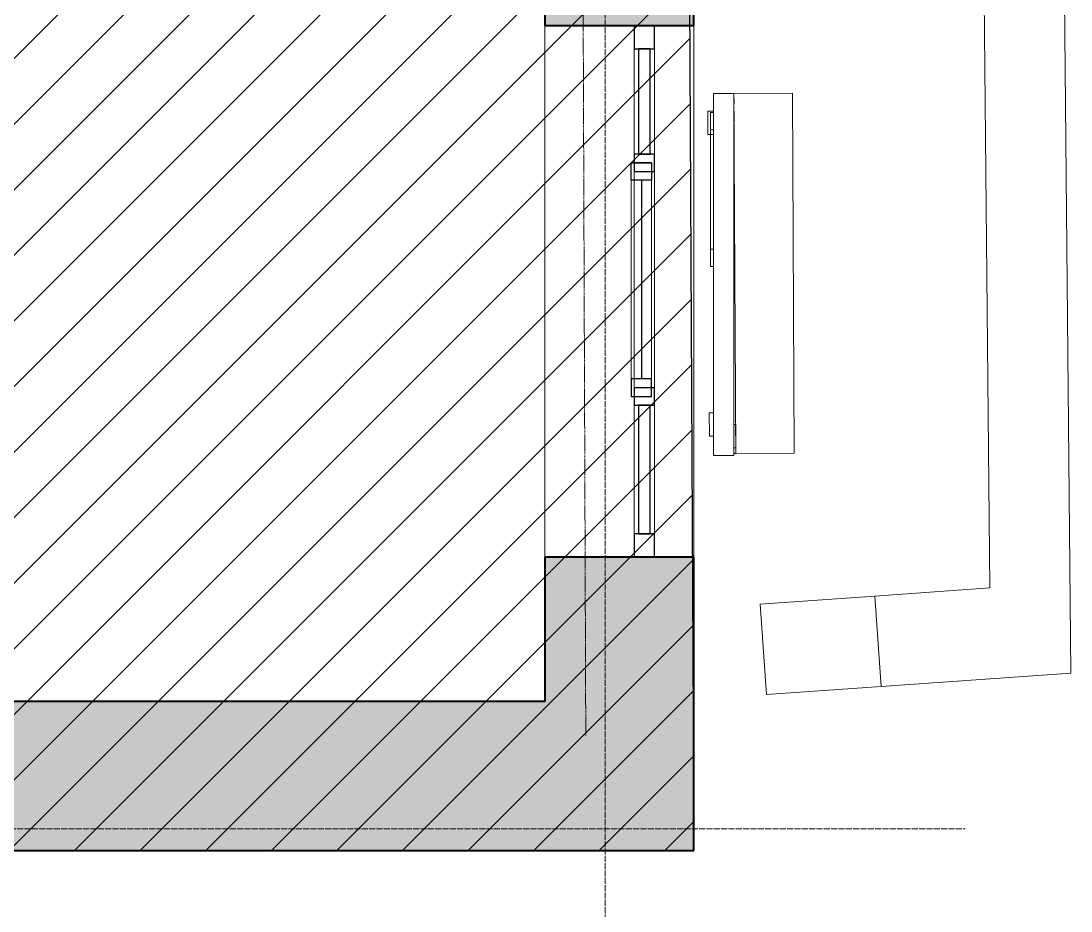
# Model space of a CAD drawing. Header units: millimetres. Extents: x -11886 to 379896, y -8130 to 47743.
# Drawn here: x 53910 to 57505, y 8325 to 11372 of the extents above; entities that cross this region are included whole.
import ezdxf

# ---------------------------------------------------------------- set-up
doc = ezdxf.new("R2010")
doc.units = ezdxf.units.MM
for name, pattern in [('ADSK_Линия сетки', [25, 20, -2.5, 0, -2.5]), ('ADSK_Сверху', [4.5, 3, -1.5]), ('ADSK_Снесено', [4.5, 3, -1.5])]:
    doc.linetypes.add(name, pattern=pattern)
for name, color, linetype, lineweight, true_color in [('_ Окна', 5, 'Continuous', 30, 0x0000ff), ('Витраж', 5, 'Continuous', 18, 0x0000ff), ('Линии', 7, 'Continuous', 9, 0x00a600), ('Окна', 5, 'Continuous', 18, 0x0000ff), ('Панели витража', 5, 'Continuous', 18, 0x0000ff), ('Стены наружные', 1, 'ADSK_Снесено', 18, 0xff0000)]:
    doc.layers.add(name, color=color, linetype=linetype, lineweight=lineweight, true_color=true_color)
doc.layers.add('Оси', color=7, linetype='Continuous', lineweight=9)
doc.layers.add('Перекрытие', color=7, linetype='Continuous', lineweight=18)

# ---------------------------------------------------------------- blocks, each defined once
blk = doc.blocks.new('Прямоугольный импост - 70х20_60мм-1425182-01 План 1-го этажа маркировочный')
at = {"layer": 'Витраж', "color": 161, "linetype": 'ADSK_Сверху', "true_color": 0xaaaaff}
for p, q in [((55919.5, 22524.5), (55919.6, 22494.5)), ((55989.5, 22524.8), (55989.6, 22494.8)), ((55921.5, 22054.5), (55921.9, 21974.5)), ((55991.5, 22054.8), (55991.9, 21974.8)), ((55921.9, 21974.5), (55991.9, 21974.8))]:
    blk.add_line(p, q, dxfattribs=at)
blk = doc.blocks.new('Прямоугольный импост - 70х20_60мм-1424706-01 План 1-го этажа маркировочный')
at = {"layer": 'Витраж', "color": 161, "linetype": 'ADSK_Сверху', "true_color": 0xaaaaff}
for p, q in [((-80, 35), (0, 35)), ((0, 35), (0, -35)), ((0, -35), (-80, -35))]:
    blk.add_line(p, q, dxfattribs=at)
blk = doc.blocks.new('Прямоугольный импост - 70х20_60мм-1424707-01 План 1-го этажа маркировочный')
at = {"layer": 'Витраж', "color": 161, "linetype": 'ADSK_Сверху', "true_color": 0xaaaaff}
for p, q in [((0, 35), (-80, 35)), ((0, -35), (0, 35)), ((-80, -35), (0, -35))]:
    blk.add_line(p, q, dxfattribs=at)
blk = doc.blocks.new('Прямоугольный импост - 70х20_60мм-1225850-01 План 1-го этажа маркировочный')
at = {"layer": 'Витраж', "color": 161, "linetype": 'ADSK_Сверху', "true_color": 0xaaaaff}
for p, q in [((-6143.8, 27276.3), (-6143.8, 27306.3)), ((-6073.8, 27276.3), (-6073.8, 27306.3)), ((-6143.8, 26506.3), (-6143.8, 26536.3)), ((-6073.8, 26506.3), (-6073.8, 26536.3))]:
    blk.add_line(p, q, dxfattribs=at)
blk = doc.blocks.new('Прямоугольный импост - 70х20_60мм-1225113-01 План 1-го этажа маркировочный')
at = {"layer": 'Витраж', "color": 161, "linetype": 'ADSK_Сверху', "true_color": 0xaaaaff}
for p, q in [((-6006, 10091.9), (-6006, 10121.9)), ((-5936, 10091.9), (-5936, 10121.9)), ((-6006, 9651.9), (-6006, 9731.9)), ((-5936, 9651.9), (-5936, 9731.9)), ((-6006, 9651.9), (-5936, 9651.9))]:
    blk.add_line(p, q, dxfattribs=at)
blk = doc.blocks.new('Прямоугольный импост - 70х60мм-1424704-01 План 1-го этажа маркировочный')
at = {"layer": 'Витраж', "color": 161, "linetype": 'ADSK_Сверху', "true_color": 0xaaaaff}
for p, q in [((-30, 35), (30, 35)), ((30, -35), (-30, -35))]:
    blk.add_line(p, q, dxfattribs=at)
blk = doc.blocks.new('Прямоугольный импост - 70х60мм-1425184-01 План 1-го этажа маркировочный')
at = {"layer": 'Витраж', "color": 161, "linetype": 'ADSK_Сверху', "true_color": 0xaaaaff}
for p, q in [((55989.6, 22494.8), (55919.6, 22494.5)), ((55919.6, 22494.5), (55921.5, 22054.5)), ((55989.6, 22494.8), (55991.5, 22054.8)), ((55921.5, 22054.5), (55991.5, 22054.8))]:
    blk.add_line(p, q, dxfattribs=at)
blk = doc.blocks.new('Прямоугольный импост - 70х60мм-1225009-01 План 1-го этажа маркировочный')
at = {"layer": 'Витраж', "color": 161, "linetype": 'ADSK_Сверху', "true_color": 0xaaaaff}
for p, q in [((-5936, 11391.9), (-6006, 11391.9)), ((-6006, 11031.9), (-6006, 11391.9)), ((-5936, 11031.9), (-5936, 11391.9)), ((-6006, 11031.9), (-5936, 11031.9))]:
    blk.add_line(p, q, dxfattribs=at)
blk = doc.blocks.new('Прямоугольный импост - 70х60мм-1229542-01 План 1-го этажа маркировочный')
at = {"layer": 'Витраж', "color": 161, "linetype": 'ADSK_Сверху', "true_color": 0xaaaaff}
for p, q in [((3808.5, 35377.6), (3738.5, 35377.6)), ((3738.5, 35377.6), (3738.5, 34637.6)), ((3808.5, 35377.6), (3808.5, 34637.6)), ((3738.5, 34637.6), (3808.5, 34637.6))]:
    blk.add_line(p, q, dxfattribs=at)
blk = doc.blocks.new('AC_Окно_1Створка - 1233х1274h-807691-01 План 1-го этажа маркировочный')
at = {"layer": 'Линии', "color": 8, "lineweight": 18, "true_color": 0x808080}
for p, q in [((-514.6, -195.7), (-594.6, -195.7)), ((-594.6, -195.7), (-594.6, -210)), ((-514.6, -210.4), (-514.6, -195.7)), ((438.4, -215), (438.4, -195.7)), ((438.4, -195.7), (518.4, -195.7)), ((518.4, -195.7), (518.4, -215.4)), ((-654.6, -285.7), (-654.6, -279.7)), ((-654.6, -285.7), (-619.6, -285.7)), ((578.4, -285.7), (-654.6, -285.7)), ((-654.6, -285.7), (-654.6, -485.7)), ((-634.6, -279.8), (-634.6, -285.7)), ((-634.6, -285.7), (-554.6, -285.7)), ((-554.6, -285.7), (-554.6, -280.2)), ((558.4, -285.7), (478.4, -285.7)), ((578.4, -285.7), (543.4, -285.7)), ((578.4, -485.7), (578.4, -285.7)), ((-654.6, -485.7), (578.4, -485.7))]:
    blk.add_line(p, q, dxfattribs=at)
blk = doc.blocks.new('Системная панель - _AR_Стекло_40мм_привязка по центру-V197-01 План 1-го этажа маркировочный')
at = {"layer": 'Панели витража', "lineweight": 30}
for p, q in [((180, 20), (-180, 20)), ((-180, 20), (-180, -20)), ((180, -20), (180, 20)), ((-180, -20), (180, -20))]:
    blk.add_line(p, q, dxfattribs=at)
blk = doc.blocks.new('Прямоугольный импост - 70х20_60мм-V198-01 План 1-го этажа маркировочный')
at = {"layer": 'Витраж', "lineweight": 30}
for p, q in [((-80, 35), (0, 35)), ((-80, -35), (-80, 35)), ((0, 35), (0, -35)), ((0, -35), (-80, -35))]:
    blk.add_line(p, q, dxfattribs=at)
blk = doc.blocks.new('Прямоугольный импост - 70х20_60мм-V199-01 План 1-го этажа маркировочный')
at = {"layer": 'Витраж', "lineweight": 30}
for p, q in [((0, 35), (-80, 35)), ((-80, 35), (-80, -35)), ((0, -35), (0, 35)), ((-80, -35), (0, -35))]:
    blk.add_line(p, q, dxfattribs=at)
blk = doc.blocks.new('Системная панель - _AR_Стекло_40мм_привязка по центру-1425292-01 План 1-го этажа маркировочный')
at = {"layer": 'Панели витража', "lineweight": 30}
for p, q in [((220, 20), (-220, 20)), ((-220, 20), (-220, -20)), ((220, -20), (220, 20)), ((-220, -20), (220, -20))]:
    blk.add_line(p, q, dxfattribs=at)
blk = doc.blocks.new('Витраж-тент со смещением вовне - 60мм 30 сдвиг-1466943-01 План 1-го этажа маркировочный')
at = {"layer": '_ Окна'}
for p, q in [((-400, 25), (-400, -45)), ((-400, 25), (-340, 25)), ((-400, -45), (-400, 25)), ((-340, 25), (-340, -45)), ((400, 25), (340, 25)), ((340, 25), (340, -45)), ((400, -45), (400, 25)), ((400, -45), (400, 25)), ((-340, -10), (340, -10)), ((-340, -45), (-400, -45)), ((340, -45), (400, -45))]:
    blk.add_line(p, q, dxfattribs=at)
at = {"layer": 'Окна'}
for p, q in [((340, 25), (-340, 25)), ((-340, -45), (340, -45))]:
    blk.add_line(p, q, dxfattribs=at)
blk = doc.blocks.new('Прямоугольный импост - 70х60мм-V58-01 План 1-го этажа маркировочный')
at = {"layer": 'Витраж'}
for p, q in [((3738.5, 35437.6), (3738.5, 35797.6)), ((3808.5, 35797.6), (3808.5, 35437.6))]:
    blk.add_line(p, q, dxfattribs=at)
blk = doc.blocks.new('Прямоугольный импост - 70х60мм-V194-01 План 1-го этажа маркировочный')
at = {"layer": 'Витраж'}
for p, q in [((56008.9, 18058.5), (56008.9, 18498.5)), ((56078.9, 18498.5), (56078.9, 18058.5))]:
    blk.add_line(p, q, dxfattribs=at)
blk = doc.blocks.new('Прямоугольный импост - 70х60мм-V200-01 План 1-го этажа маркировочный')
at = {"layer": 'Витраж', "lineweight": 30}
for p, q in [((-30, 35), (30, 35)), ((-30, -35), (-30, 35)), ((30, 35), (30, -35)), ((30, -35), (-30, -35))]:
    blk.add_line(p, q, dxfattribs=at)
blk = doc.blocks.new('Прямоугольный импост - 70х60мм-V78-01 План 1-го этажа маркировочный')
at = {"layer": 'Витраж'}
for p, q in [((18590.8, 22747.1), (18590.8, 23487.1)), ((18660.8, 23487.1), (18660.8, 22747.1))]:
    blk.add_line(p, q, dxfattribs=at)
blk = doc.blocks.new('Витраж-тент со смещением вовне - 60мм 11 сдвиг-1466981-01 План 1-го этажа маркировочный')
at = {"layer": 'Линии', "color": 8, "lineweight": 18, "true_color": 0x808080}
for p, q in [((-264, -35), (-264, -45)), ((-264, -45), (-264, -35)), ((-204, -35), (-204, -45)), ((204, -35), (204, -45)), ((264, -45), (264, -35)), ((264, -45), (264, -35)), ((-204, -45), (-264, -45)), ((-204, -45), (204, -45)), ((204, -45), (264, -45))]:
    blk.add_line(p, q, dxfattribs=at)
blk = doc.blocks.new('Прямоугольный импост - 70х20_56мм-1423994-01 План 1-го этажа маркировочный')
at = {"layer": 'Линии', "color": 8, "lineweight": 18, "true_color": 0x808080}
for p, q in [((56301.2, 12247.1), (56301.2, 12867.1)), ((56371.2, 12867.1), (56371.2, 12247.1)), ((56371.2, 12247.1), (56301.2, 12247.1))]:
    blk.add_line(p, q, dxfattribs=at)
blk = doc.blocks.new('Прямоугольный импост - 70х20_56мм-1423996-01 План 1-го этажа маркировочный')
at = {"layer": 'Линии', "color": 8, "lineweight": 18, "true_color": 0x808080}
for p, q in [((56301.2, 13487.1), (56371.2, 13487.1)), ((56301.2, 12867.1), (56301.2, 13487.1)), ((56371.2, 13487.1), (56371.2, 12867.1))]:
    blk.add_line(p, q, dxfattribs=at)

msp = doc.modelspace()

# ---------------------------------------------------------------- hatches: boundary and pattern name
at = {"lineweight": 13, "true_color": 0x636466, "transparency": 33554559}
h = msp.add_hatch(dxfattribs=at)
h.set_pattern_fill('ANSI31', color=251, scale=50)
h.set_pattern_definition([(45, (0, 84876.59), (-112.2532, 112.2532), [])])
h.paths.add_polyline_path([(49933.4, 8532.3), (56213.95, 8532.3), (56032.62, 43759.21), (46033.21, 43759.21), (46033.21, 20934.06), (46719.85, 20904.57), (46719.85, 10918.4), (782.6, 10918.4), (771.13, 8529.25), (290.5, 8529.25), (290.5, 306.79), (8273, 272.02), (8273, 2186.48), (18972.64, 2186.48), (18972.64, -2732.57), (31336.4, -2732.57), (31336.4, 2185.74), (42036.93, 2106.79), (42036.93, 150.23), (49933.4, 150.23)])
at = {"layer": 'Стены наружные', "linetype": 'Continuous', "true_color": 0xc0c0c0}
h = msp.add_hatch(color=9, dxfattribs=at)
h.paths.add_polyline_path([(56213.95, 9042.3), (56213.95, 9536.31), (55703.95, 9536.31), (55703.95, 9042.3), (55830.6, 9042.3)])
h.paths.add_polyline_path([(55703.95, 11356.31), (56213.95, 11356.31), (56213.95, 13914.84), (55703.95, 13914.84), (55703.95, 13510.5)])
h.paths.add_polyline_path([(55703.95, 15734.84), (56213.95, 15734.84), (56213.95, 17978.53), (55703.95, 17978.53), (55703.95, 15737.83)])
h.paths.add_polyline_path([(56213.95, 19798.53), (56213.95, 20861.19), (55703.95, 20863.54), (55703.95, 19798.53)])
msp.add_hatch(color=9, dxfattribs=at).paths.add_polyline_path([(53439.51, 8532.3), (56213.95, 8532.3), (56213.95, 9042.3), (49933.4, 9042.3), (49933.4, 8532.3), (52324.77, 8532.3)])

# ---------------------------------------------------------------- linework, layer by layer
at = {"color": 251, "lineweight": 30, "true_color": 0x636466}
msp.add_lwpolyline([(46033.21, 20934.06), (46033.21, 43759.21), (56032.62, 43759.21), (56213.95, 8532.3), (49933.4, 8532.3), (49933.4, 150.23), (42036.93, 150.23), (42036.93, 2106.79), (31235.97, 2186.48), (31336.4, 2185.74), (31336.4, -2732.57), (18972.64, -2732.57), (18972.64, 2186.48), (8273, 2186.48), (8273, 272.02), (290.5, 306.79), (290.5, 8529.25)], dxfattribs=at)
at = {"layer": 'Линии', "color": 8, "lineweight": 18, "true_color": 0x808080}
for p, q in [((57460.45, 13752.57), (57504.56, 9139.57)), ((57226.76, 9430.9), (57188.58, 13423.56)), ((56832.69, 9403.35), (57226.76, 9430.9)), ((56441.06, 9375.97), (56832.69, 9403.35)), ((56854.31, 9094.1), (56832.69, 9403.35)), ((56462.68, 9066.72), (56441.06, 9375.97)), ((57504.56, 9139.57), (56854.31, 9094.1)), ((56854.31, 9094.1), (56462.68, 9066.72))]:
    msp.add_line(p, q, dxfattribs=at)
at = {"layer": 'Оси', "linetype": 'ADSK_Линия сетки'}
for p, q in [((55909.91, -4984.79), (55909.91, 44534.79)), ((-11086.22, 8606.79), (57141.72, 8606.79))]:
    msp.add_line(p, q, dxfattribs=at)
at = {"layer": 'Перекрытие', "color": 9, "linetype": 'ADSK_Сверху', "true_color": 0xaad4d4}
msp.add_line((55804.16, 19903.88), (55843.57, 8925.75), dxfattribs=at)
at = {"layer": 'Стены наружные', "color": 18, "linetype": 'Continuous', "lineweight": 40, "true_color": 0x000000}
for p, q in [((56213.95, 11356.31), (56213.95, 13914.84)), ((55703.95, 13231.22), (55703.95, 11356.31)), ((55703.95, 11356.31), (56213.95, 11356.31)), ((56213.95, 9536.31), (55703.95, 9536.31)), ((55703.95, 9536.31), (55703.95, 9042.3)), ((56213.95, 8532.3), (56213.95, 9536.31)), ((55703.95, 9042.3), (53318.34, 9042.3)), ((49933.4, 8532.3), (56213.95, 8532.3))]:
    msp.add_line(p, q, dxfattribs=at)
at = {"layer": 'Стены наружные', "color": 18, "linetype": 'Continuous', "true_color": 0x000000}
for p, q in [((55703.95, 9536.31), (55703.95, 11356.31)), ((56213.95, 11356.31), (56213.95, 9536.31))]:
    msp.add_line(p, q, dxfattribs=at)

# ---------------------------------------------------------------- block references
at = {"layer": '_ Окна', "rotation": 270.0000000000003}
msp.add_blockref('Витраж-тент со смещением вовне - 60мм 30 сдвиг-1466943-01 План 1-го этажа маркировочный', (56043.95, 10486.31), dxfattribs=at)
at = {"layer": 'Витраж', "color": 161, "linetype": 'ADSK_Сверху', "true_color": 0xaaaaff}
for name, p, rotation in [('Прямоугольный импост - 70х20_60мм-1424707-01 План 1-го этажа маркировочный', (56043.95, 11356.31), 90.00000000000031), ('Прямоугольный импост - 70х20_60мм-1225113-01 План 1-го этажа маркировочный', (50072.91, 21008.24), 180), ('Прямоугольный импост - 70х60мм-1225009-01 План 1-го этажа маркировочный', (50072.91, 22308.24), 180), ('Прямоугольный импост - 70х20_60мм-1225850-01 План 1-го этажа маркировочный', (49935.2, 37392.66), 180), ('Прямоугольный импост - 70х20_60мм-1425182-01 План 1-го этажа маркировочный', (-7.47, -12195.99), 359.7521056323047), ('Прямоугольный импост - 70х60мм-1425184-01 План 1-го этажа маркировочный', (-7.47, -12195.99), 359.7521056323047)]:
    msp.add_blockref(name, p, dxfattribs=dict(at, rotation=rotation))
at = {"layer": 'Витраж'}
for name, p, rotation in [('Прямоугольный импост - 70х20_60мм-V199-01 План 1-го этажа маркировочный', (56043.95, 11356.31), 90.00000000000031), ('Прямоугольный импост - 70х60мм-V78-01 План 1-го этажа маркировочный', (74669.78, 33603.38), 180)]:
    msp.add_blockref(name, p, dxfattribs=dict(at, rotation=rotation))
for name, p in [('Прямоугольный импост - 70х60мм-V58-01 План 1-го этажа маркировочный', (52270.45, -24521.33)), ('Прямоугольный импост - 70х60мм-V194-01 План 1-го этажа маркировочный', (0, -8442.22))]:
    msp.add_blockref(name, p, dxfattribs=at)
at = {"layer": 'Витраж', "color": 161, "linetype": 'ADSK_Сверху', "true_color": 0xaaaaff, "extrusion": (0, 0, -1), "rotation": 269.9999999999997}
for name, p in [('Прямоугольный импост - 70х60мм-1424704-01 План 1-го этажа маркировочный', (-56043.95, 10886.31)), ('Прямоугольный импост - 70х60мм-1424704-01 План 1-го этажа маркировочный', (-56043.95, 10086.31)), ('Прямоугольный импост - 70х20_60мм-1424706-01 План 1-го этажа маркировочный', (-56043.95, 9536.31))]:
    msp.add_blockref(name, p, dxfattribs=at)
at = {"layer": 'Витраж', "extrusion": (0, 0, -1), "rotation": 269.9999999999997}
for name, p in [('Прямоугольный импост - 70х60мм-V200-01 План 1-го этажа маркировочный', (-56043.95, 10886.31)), ('Прямоугольный импост - 70х60мм-V200-01 План 1-го этажа маркировочный', (-56043.95, 10086.31)), ('Прямоугольный импост - 70х20_60мм-V198-01 План 1-го этажа маркировочный', (-56043.95, 9536.31))]:
    msp.add_blockref(name, p, dxfattribs=at)
at = {"layer": 'Витраж', "color": 161, "linetype": 'ADSK_Сверху', "true_color": 0xaaaaff}
msp.add_blockref('Прямоугольный импост - 70х60мм-1229542-01 План 1-го этажа маркировочный', (52270.45, -24521.33), dxfattribs=at)
at = {"layer": 'Линии', "color": 8, "lineweight": 18, "true_color": 0x808080}
for name, p, rotation in [('AC_Окно_1Створка - 1233х1274h-807691-01 План 1-го этажа маркировочный', (56067.94, 10544.02), 90.28111016361687), ('Витраж-тент со смещением вовне - 60мм 11 сдвиг-1466981-01 План 1-го этажа маркировочный', (56315.81, 10794.82), 269.9999999999997)]:
    msp.add_blockref(name, p, dxfattribs=dict(at, rotation=rotation))
for name in ['Прямоугольный импост - 70х20_56мм-1423996-01 План 1-го этажа маркировочный', 'Прямоугольный импост - 70х20_56мм-1423994-01 План 1-го этажа маркировочный']:
    msp.add_blockref(name, (-20.41, -2363.3), dxfattribs=at)
at = {"layer": 'Панели витража', "rotation": 270.0000000000003}
for name, p in [('Системная панель - _AR_Стекло_40мм_привязка по центру-V197-01 План 1-го этажа маркировочный', (56043.95, 11096.31)), ('Системная панель - _AR_Стекло_40мм_привязка по центру-1425292-01 План 1-го этажа маркировочный', (56043.95, 9836.31))]:
    msp.add_blockref(name, p, dxfattribs=at)

doc.saveas('drawing.dxf')
